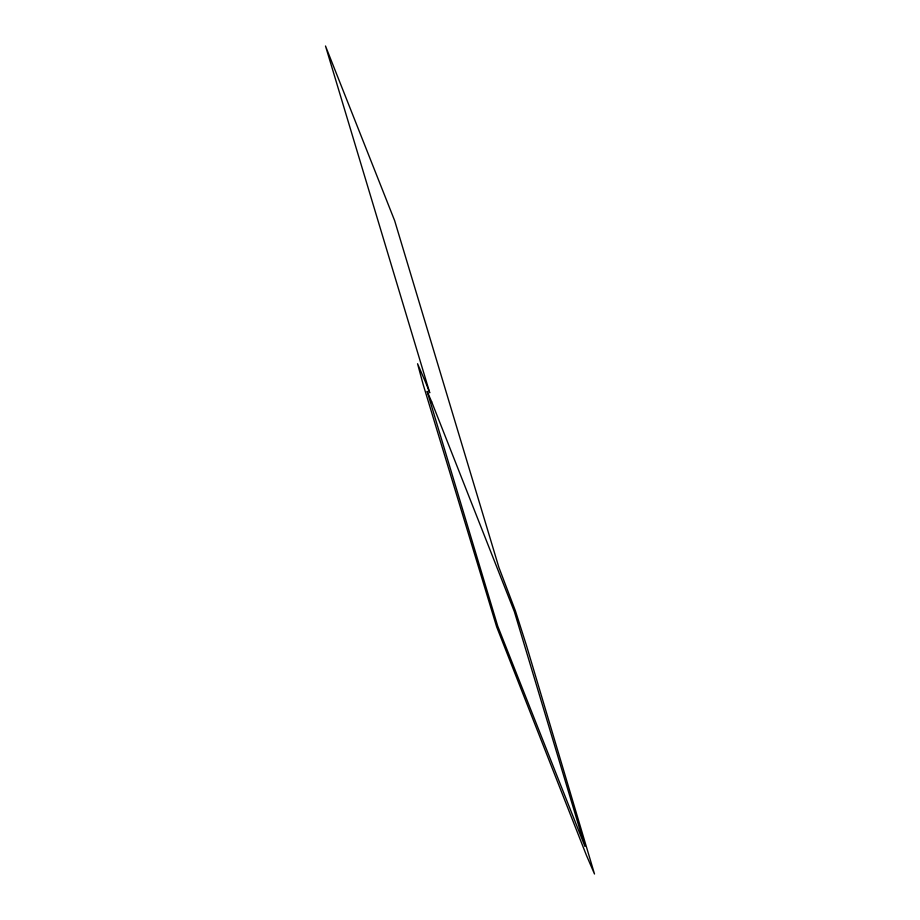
<?xml version="1.0" encoding="UTF-8"?>
<svg xmlns="http://www.w3.org/2000/svg" width="920" height="920" viewBox="0 0 920 920"><rect width="100%" height="100%" fill="white"/><g stroke="black" fill="none" stroke-linecap="round" stroke-linejoin="round"><path stroke-width="1.38" d="M425.649 382.433L417.565 363.745L423.177 384.548L496.662 626.865L586.419 855.301L594.504 874L526.343 645.115L515.407 610.869L498.916 567.502L394.668 220.708L325.496 46L429.743 392.794L425.649 382.433M431.687 401.856L427.121 391.31L497.674 626.002L584.947 846.423L514.395 611.731L431.687 401.856"/></g></svg>
